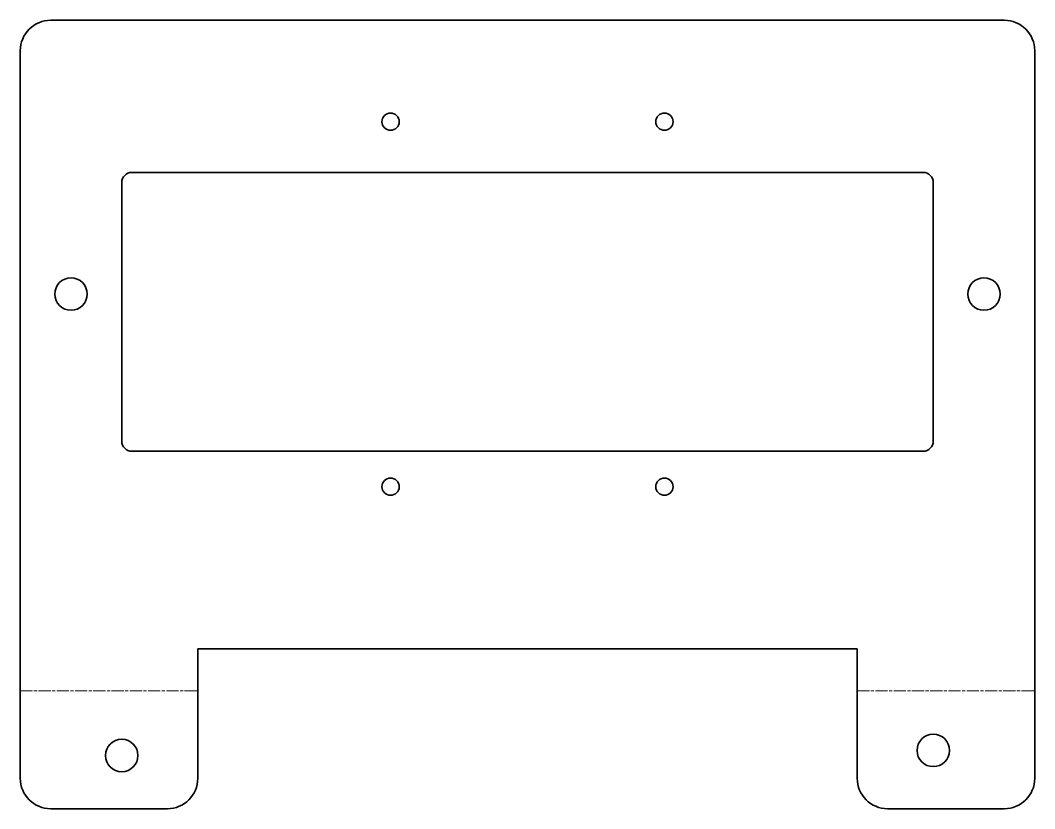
# Model space of a CAD drawing. Header units: millimetres. Extents: x 0 to 200, y 0 to 156.
import ezdxf

# ---------------------------------------------------------------- set-up
doc = ezdxf.new("R2010")
doc.units = ezdxf.units.MM
doc.linetypes.add('Chain', pattern=[13.68, 9.12, -1.14, 2.28, -1.14])
doc.layers.add('SIMUMAK Bend Centerline (ISO)', color=7, linetype='Chain', lineweight=9)
doc.layers.add('SIMUMAK Visible (ISO)', color=7, linetype='Continuous', lineweight=35)

# ---------------------------------------------------------------- blocks, each defined once
blk = doc.blocks.new('2DOF-150-17-CHEL-01_CHAPA SOPORTE DE RABBIT Y BORNERA_VIEW1')
at = {"layer": 'SIMUMAK Bend Centerline (ISO)', "ltscale": 0.263158}
for p, q in [((-100, -54.5), (-65, -54.5)), ((65, -54.5), (100, -54.5))]:
    blk.add_line(p, q, dxfattribs=at)
at = {"layer": 'SIMUMAK Visible (ISO)'}
for p, q in [((94, 77.76), (-94, 77.76)), ((-100, 71.76), (-100, -71.76)), ((100, 71.76), (100, -71.76)), ((-78, 47.76), (78, 47.76)), ((-80, -5.24), (-80, 45.76)), ((80, 45.76), (80, -5.24)), ((78, -7.24), (-78, -7.24)), ((-65, -46.24), (65, -46.24)), ((-65, -71.76), (-65, -46.24)), ((65, -46.24), (65, -71.76)), ((-71, -77.76), (-94, -77.76)), ((94, -77.76), (71, -77.76))]:
    blk.add_line(p, q, dxfattribs=at)
for centre, radius in [((-27, 57.76), 1.7), ((27, 57.76), 1.7), ((-90, 23.76), 3.2), ((90, 23.76), 3.2), ((-27, -14.24), 1.7), ((27, -14.24), 1.7), ((80, -66.26), 3.2), ((-80, -67.26), 3.2)]:
    blk.add_circle(centre, radius, dxfattribs=at)
at = {"layer": 'SIMUMAK Visible (ISO)', "extrusion": (0, 0, -1)}
for centre, radius, start, end in [((94, 71.76), 6, 0, 90), ((-94, 71.76), 6, 90, 180), ((78, 45.76), 2, 0, 90), ((-78, 45.76), 2, 90, 180), ((78, -5.24), 2, 270, 0), ((-78, -5.24), 2, 180, 270), ((94, -71.76), 6, 270, 360), ((71, -71.76), 6, 180, 270), ((-71, -71.76), 6, 270, 360), ((-94, -71.76), 6, 180, 270)]:
    blk.add_arc(centre, radius, start, end, dxfattribs=at)

msp = doc.modelspace()

# ---------------------------------------------------------------- block references
msp.add_blockref('2DOF-150-17-CHEL-01_CHAPA SOPORTE DE RABBIT Y BORNERA_VIEW1', (100, 77.76))

doc.saveas('drawing.dxf')
